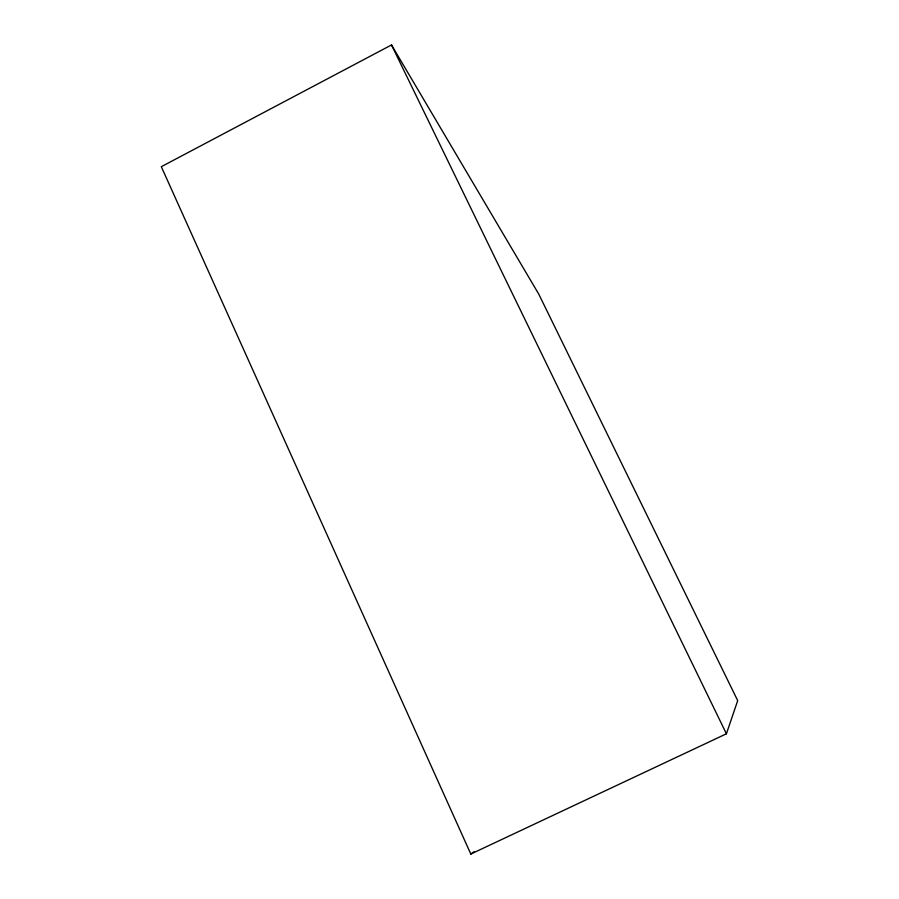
<?xml version="1.0" encoding="UTF-8"?>
<svg xmlns="http://www.w3.org/2000/svg" width="899" height="899" viewBox="0 0 899 899"><rect width="100%" height="100%" fill="white"/><g stroke="black" fill="none" stroke-linecap="round" stroke-linejoin="round"><path stroke-width="1.35" d="M726.414 733.798L737.697 700.613L538.782 294.164L391.503 44.95L161.303 166.697L470.806 854.05L726.414 733.798L391.503 44.95M470.806 854.05L474.245 851.634"/></g></svg>
